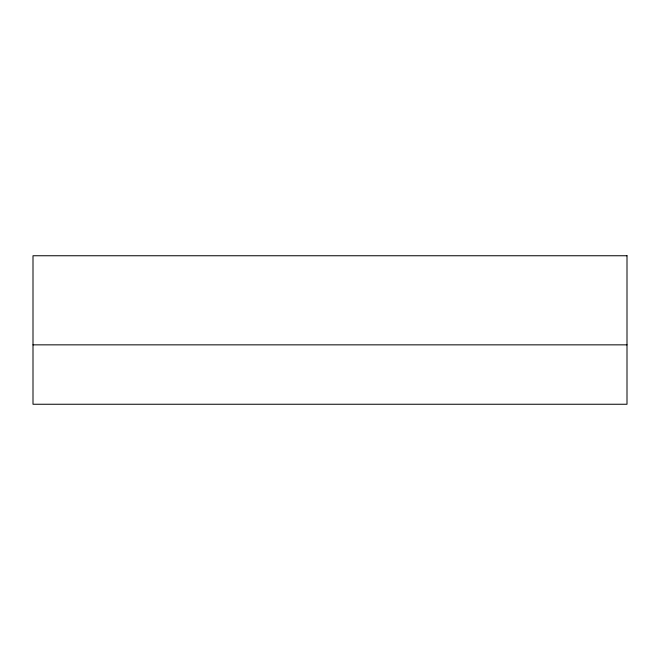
<?xml version="1.0" encoding="UTF-8"?>
<svg xmlns="http://www.w3.org/2000/svg" width="660" height="660" viewBox="0 0 660 660"><rect width="100%" height="100%" fill="white"/><g stroke="black" fill="none" stroke-linecap="round" stroke-linejoin="round"><path stroke-width="0.99" d="M33 344.85L627 344.85M627 255.75L33 255.75L33 404.25L627 404.25L627 255.75"/></g></svg>
